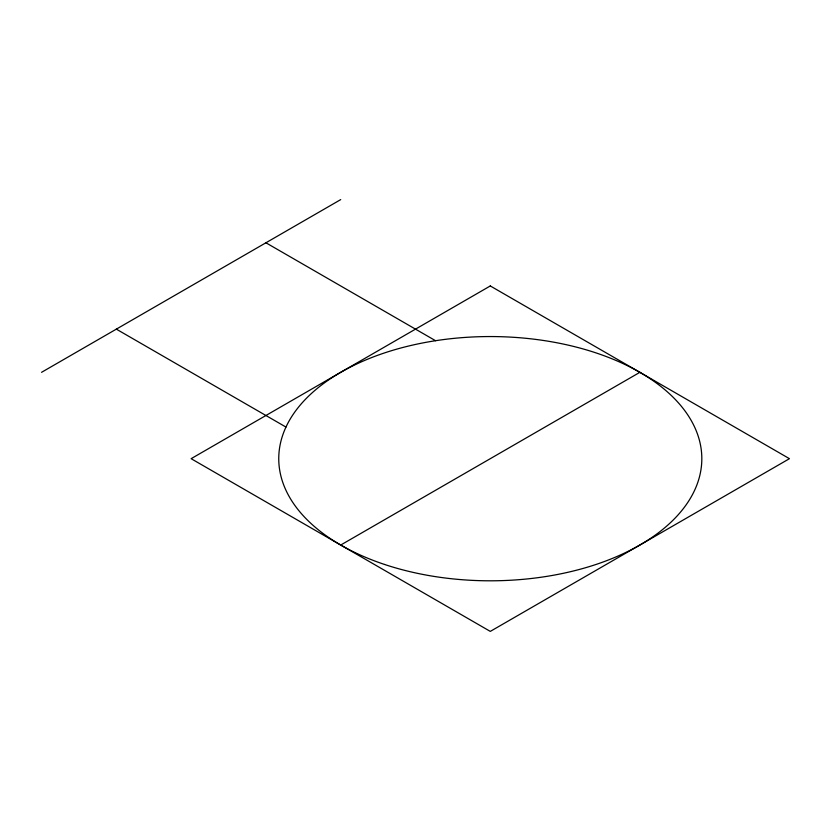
<?xml version="1.0" encoding="UTF-8"?>
<svg xmlns="http://www.w3.org/2000/svg" width="831" height="831" viewBox="0 0 831 831"><rect width="100%" height="100%" fill="white"/><g stroke="black" fill="none" stroke-linecap="round" stroke-linejoin="round"><path stroke-width="1.25" d="M41.55 372.319L340.71 199.606M340.71 545.043L639.87 372.319M265.92 242.777L435.548 340.71M116.34 329.138L285.968 427.072M490.29 285.957L191.13 458.681L490.29 631.394L789.45 458.681L490.29 285.957M384.524 564.446A211.531 122.126 0 0 0 701.821 458.681A211.531 122.126 0 0 0 384.524 352.915A211.531 122.126 0 0 0 384.524 564.446"/></g></svg>
